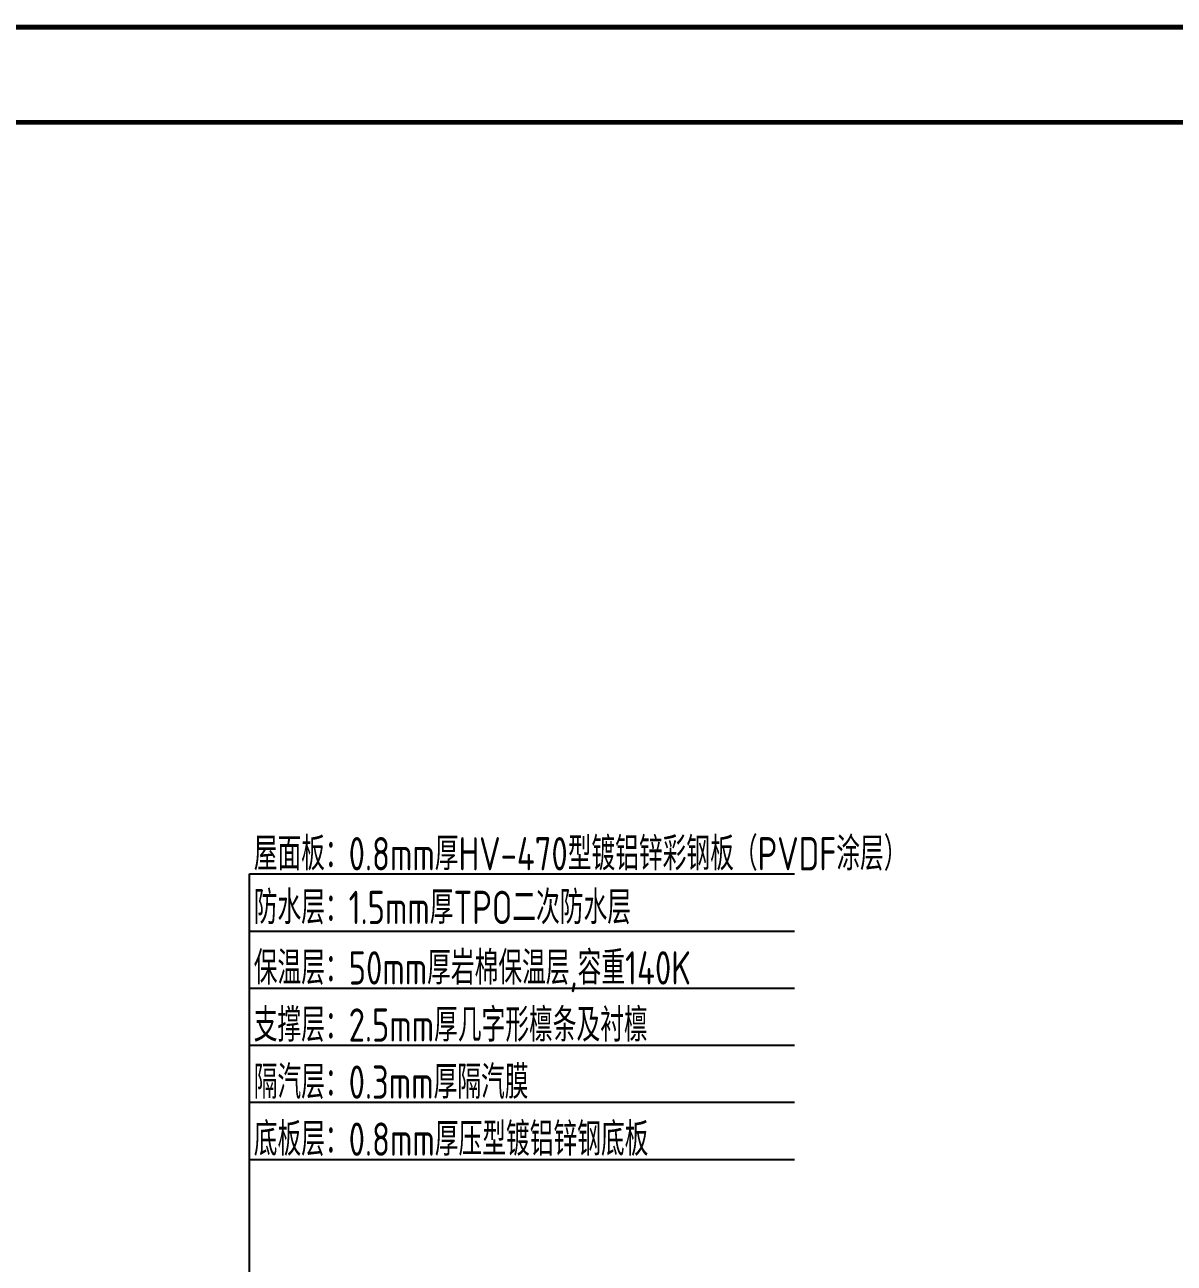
# Model space of a CAD drawing. Extents: x -599358 to 2865263, y -1062760 to 486533.
# Drawn here: x 120856 to 121460, y -727051 to -726400 of the extents above; entities that cross this region are included whole.
import ezdxf
from ezdxf.enums import TextEntityAlignment as Align

# ---------------------------------------------------------------- set-up
doc = ezdxf.new("R2010")
doc.units = 0
for name, color, linetype in [('0-cxFrame', 155, 'Continuous'), ('DIM', 173, 'Continuous'), ('WZ', 2, 'Continuous')]:
    doc.layers.add(name, color=color, linetype=linetype)
doc.layers.add('0-cxText', color=131, linetype='Continuous', lineweight=25)
doc.styles.add('cx_tuming', font='simhei.ttf')
doc.styles.add('cx_tuqian1', font='宋体.shx')
doc.styles.add('jhz', font='TSSDENG.SHX', dxfattribs={"width": 0.75, "bigfont": 'TSSDCHN.SHX'})
doc.styles.add('黑体', font='simhei.ttf')

# ---------------------------------------------------------------- blocks, each defined once
blk = doc.blocks.new('TK22.A2 L(Dragon)')
at = {"layer": '0-cxFrame', "color": 7, "const_width": 0.5}
blk.add_lwpolyline([(0, 0), (-594, 0), (-594, 420), (0, 420)], close=True, dxfattribs=at)
at = {"layer": '0-cxFrame', "const_width": 0.5}
blk.add_lwpolyline([(-80, 10), (-574, 10), (-574, 410), (-80, 410)], close=True, dxfattribs=at)
at = {"style": '黑体', "flags": 4}
blk.add_attdef('图幅', text='', height=3.3, dxfattribs=at).set_placement((-40, 3), align=Align.RIGHT)
at = {"layer": '0-cxText', "flags": 4}
for tag, height, style, p in [('建设单位', 3.5, 'cx_tuming', (-45, 240)), ('项目名称', 3.5, 'cx_tuming', (-45, 210)), ('子项名称', 3.5, 'cx_tuming', (-45, 180)), ('工程编号', 3.3, 'cx_tuqian1', (-35, 165)), ('图名1', 3.5, 'cx_tuming', (-45, 87)), ('图名2', 3.5, 'cx_tuming', (-45, 79)), ('图名3', 3.5, 'cx_tuming', (-45, 71)), ('出图日期', 3.3, 'cx_tuqian1', (-39, 60)), ('专业', 3.3, 'cx_tuqian1', (-55, 52)), ('图号', 3.3, 'cx_tuqian1', (-55, 44)), ('版次', 3.3, 'cx_tuqian1', (-20, 44))]:
    blk.add_attdef(tag, text='', height=height, dxfattribs=dict(at, style=style)).set_placement(p, align=Align.MIDDLE)
at = {"layer": 'Defpoints', "color": 6, "flags": 4}
for tag, height, style, p in [('tufu', 3.3, '黑体', (-12, 12)), ('dwfname', 4, 'cx_tuqian1', (-80, 3))]:
    blk.add_attdef(tag, text='', height=height, dxfattribs=dict(at, style=style)).set_placement(p, align=Align.RIGHT)

msp = doc.modelspace()

# ---------------------------------------------------------------- linework, layer by layer
at = {"layer": 'DIM', "ltscale": 10}
for p, q in [((120973.84, -727285.52), (120973.84, -726846.66)), ((120973.84, -726846.66), (121260.17, -726846.66)), ((120973.84, -726876.66), (121260.17, -726876.66)), ((120973.84, -726906.66), (121260.17, -726906.66)), ((120973.84, -726936.66), (121260.17, -726936.66)), ((120973.84, -726966.66), (121260.17, -726966.66)), ((120973.84, -726996.66), (121260.17, -726996.66))]:
    msp.add_line(p, q, dxfattribs=at)

# ---------------------------------------------------------------- block references
at = {"layer": '0-cxFrame', "xscale": 5, "yscale": 5, "zscale": 5}
msp.add_blockref('TK22.A2 L(Dragon)', (122062.37, -728501.71), dxfattribs=at)

# ---------------------------------------------------------------- texts
at = {"layer": 'WZ', "style": 'jhz', "width": 0.75}
for s, p in [('屋面板：0.8mm厚HV-470型镀铝锌彩钢板（PVDF涂层）', (120976, -726844.8)), ('防水层：1.5mm厚TPO二次防水层', (120976, -726873.02)), ('保温层：50mm厚岩棉保温层,容重140K', (120976, -726904.8)), ('支撑层：2.5mm厚几字形檩条及衬檩', (120976, -726934.8)), ('隔汽层：0.3mm厚隔汽膜', (120976, -726964.8)), ('底板层：0.8mm厚压型镀铝锌钢底板', (120976, -726994.8))]:
    msp.add_text(s, height=17.5, dxfattribs=at).set_placement(p)

doc.saveas('drawing.dxf')
